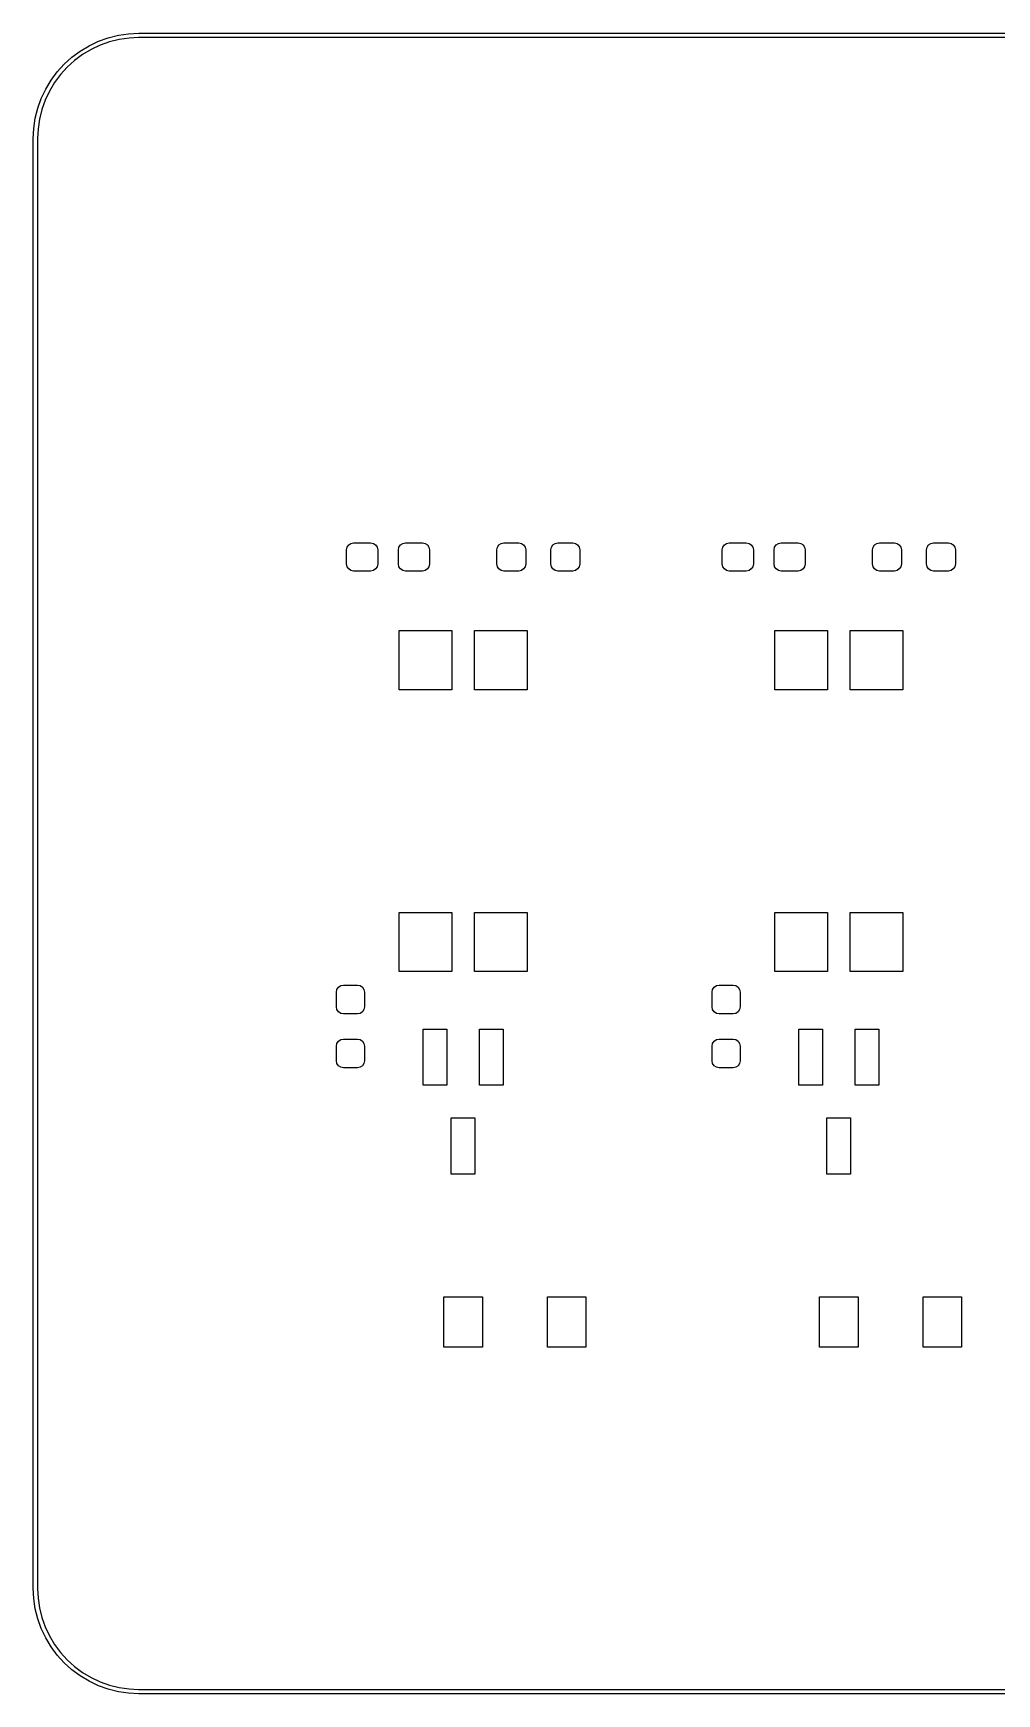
# Model space of a CAD drawing. Extents: x 46.4 to 111.6, y -102.6 to -46.4.
# Drawn here: x 46.4 to 79, y -102.6 to -46.4 of the extents above; entities that cross this region are included whole.
import ezdxf

# ---------------------------------------------------------------- set-up
doc = ezdxf.new("R2010")
doc.units = 0
doc.layers.add('BLACK', color=7, linetype='CONTINUOUS')

msp = doc.modelspace()

# ---------------------------------------------------------------- linework, layer by layer
at = {"layer": 'BLACK', "linetype": 'CONTINUOUS'}
for p, q in [((48.6319, -46.6971), (48.9622, -46.5789)), ((48.9622, -46.5789), (49.3026, -46.4937)), ((49.3026, -46.4937), (49.6496, -46.4422)), ((49.6639, -46.5874), (49.331, -46.6368)), ((49.6496, -46.4422), (50, -46.425)), ((49.9817, -46.5718), (49.6639, -46.5874)), ((50, -46.575), (49.9817, -46.5718)), ((50, -46.425), (108, -46.425)), ((108, -46.575), (50, -46.575)), ((47.732, -47.2365), (48.0138, -47.0275)), ((48.0949, -47.1488), (47.8246, -47.3492)), ((48.0138, -47.0275), (48.3148, -46.8471)), ((48.3835, -46.9758), (48.0949, -47.1488)), ((48.3148, -46.8471), (48.6319, -46.6971)), ((48.6877, -46.8319), (48.3835, -46.9758)), ((49.0046, -46.7185), (48.6877, -46.8319)), ((49.331, -46.6368), (49.0046, -46.7185)), ((47.2365, -47.732), (47.4721, -47.4721)), ((47.5752, -47.5752), (47.3492, -47.8246)), ((47.4721, -47.4721), (47.732, -47.2365)), ((47.8246, -47.3492), (47.5752, -47.5752)), ((46.8471, -48.3148), (47.0275, -48.0138)), ((47.1488, -48.0949), (46.9758, -48.3835)), ((47.0275, -48.0138), (47.2365, -47.732)), ((47.3492, -47.8246), (47.1488, -48.0949)), ((46.5789, -48.9622), (46.6971, -48.6319)), ((46.6971, -48.6319), (46.8471, -48.3148)), ((46.8319, -48.6877), (46.7185, -49.0046)), ((46.9758, -48.3835), (46.8319, -48.6877)), ((46.4422, -49.6496), (46.4937, -49.3026)), ((46.4937, -49.3026), (46.5789, -48.9622)), ((46.6368, -49.331), (46.5874, -49.6639)), ((46.7185, -49.0046), (46.6368, -49.331)), ((46.425, -50), (46.4422, -49.6496)), ((46.5874, -49.6639), (46.5714, -49.989)), ((46.425, -99), (46.425, -50)), ((46.5714, -49.989), (46.575, -50)), ((46.575, -50), (46.575, -99)), ((57.02, -63.8975), (57.0381, -63.8066)), ((57.02, -64.3725), (57.02, -63.8975)), ((57.0381, -63.8066), (57.0896, -63.7296)), ((57.0896, -63.7296), (57.1666, -63.6781)), ((57.1666, -63.6781), (57.2575, -63.66)), ((57.2575, -63.66), (57.8325, -63.66)), ((57.8325, -63.66), (57.9234, -63.6781)), ((57.9234, -63.6781), (58.0004, -63.7296)), ((58.0004, -63.7296), (58.0519, -63.8066)), ((58.0519, -63.8066), (58.07, -63.8975)), ((58.07, -63.8975), (58.07, -64.3725)), ((58.77, -63.8975), (58.7881, -63.8066)), ((58.77, -64.3725), (58.77, -63.8975)), ((58.7881, -63.8066), (58.8396, -63.7296)), ((58.8396, -63.7296), (58.9166, -63.6781)), ((58.9166, -63.6781), (59.0075, -63.66)), ((59.0075, -63.66), (59.5825, -63.66)), ((59.5825, -63.66), (59.6734, -63.6781)), ((59.6734, -63.6781), (59.7504, -63.7296)), ((59.7504, -63.7296), (59.8019, -63.8066)), ((59.8019, -63.8066), (59.82, -63.8975)), ((59.82, -63.8975), (59.82, -64.3725)), ((62.1, -63.8975), (62.1181, -63.8066)), ((62.1, -64.3725), (62.1, -63.8975)), ((62.1181, -63.8066), (62.1696, -63.7296)), ((62.1696, -63.7296), (62.2466, -63.6781)), ((62.2466, -63.6781), (62.3375, -63.66)), ((62.3375, -63.66), (62.8375, -63.66)), ((62.8375, -63.66), (62.9284, -63.6781)), ((62.9284, -63.6781), (63.0054, -63.7296)), ((63.0054, -63.7296), (63.0569, -63.8066)), ((63.0569, -63.8066), (63.075, -63.8975)), ((63.075, -63.8975), (63.075, -64.3725)), ((63.925, -63.8975), (63.9431, -63.8066)), ((63.925, -64.3725), (63.925, -63.8975)), ((63.9431, -63.8066), (63.9946, -63.7296)), ((63.9946, -63.7296), (64.0716, -63.6781)), ((64.0716, -63.6781), (64.1625, -63.66)), ((64.1625, -63.66), (64.6625, -63.66)), ((64.6625, -63.66), (64.7534, -63.6781)), ((64.7534, -63.6781), (64.8304, -63.7296)), ((64.8304, -63.7296), (64.8819, -63.8066)), ((64.8819, -63.8066), (64.9, -63.8975)), ((64.9, -63.8975), (64.9, -64.3725)), ((69.72, -63.8975), (69.7381, -63.8066)), ((69.72, -64.3725), (69.72, -63.8975)), ((69.7381, -63.8066), (69.7896, -63.7296)), ((69.7896, -63.7296), (69.8666, -63.6781)), ((69.8666, -63.6781), (69.9575, -63.66)), ((69.9575, -63.66), (70.5325, -63.66)), ((70.5325, -63.66), (70.6234, -63.6781)), ((70.6234, -63.6781), (70.7004, -63.7296)), ((70.7004, -63.7296), (70.7519, -63.8066)), ((70.7519, -63.8066), (70.77, -63.8975)), ((70.77, -63.8975), (70.77, -64.3725)), ((71.47, -63.8975), (71.4881, -63.8066)), ((71.47, -64.3725), (71.47, -63.8975)), ((71.4881, -63.8066), (71.5396, -63.7296)), ((71.5396, -63.7296), (71.6166, -63.6781)), ((71.6166, -63.6781), (71.7075, -63.66)), ((71.7075, -63.66), (72.2825, -63.66)), ((72.2825, -63.66), (72.3734, -63.6781)), ((72.3734, -63.6781), (72.4504, -63.7296)), ((72.4504, -63.7296), (72.5019, -63.8066)), ((72.5019, -63.8066), (72.52, -63.8975)), ((72.52, -63.8975), (72.52, -64.3725)), ((74.8, -63.8975), (74.8181, -63.8066)), ((74.8, -64.3725), (74.8, -63.8975)), ((74.8181, -63.8066), (74.8696, -63.7296)), ((74.8696, -63.7296), (74.9466, -63.6781)), ((74.9466, -63.6781), (75.0375, -63.66)), ((75.0375, -63.66), (75.5375, -63.66)), ((75.5375, -63.66), (75.6284, -63.6781)), ((75.6284, -63.6781), (75.7054, -63.7296)), ((75.7054, -63.7296), (75.7569, -63.8066)), ((75.7569, -63.8066), (75.775, -63.8975)), ((75.775, -63.8975), (75.775, -64.3725)), ((76.625, -63.8975), (76.6431, -63.8066)), ((76.625, -64.3725), (76.625, -63.8975)), ((76.6431, -63.8066), (76.6946, -63.7296)), ((76.6946, -63.7296), (76.7716, -63.6781)), ((76.7716, -63.6781), (76.8625, -63.66)), ((76.8625, -63.66), (77.3625, -63.66)), ((77.3625, -63.66), (77.4534, -63.6781)), ((77.4534, -63.6781), (77.5304, -63.7296)), ((77.5304, -63.7296), (77.5819, -63.8066)), ((77.5819, -63.8066), (77.6, -63.8975)), ((77.6, -63.8975), (77.6, -64.3725)), ((57.0381, -64.4634), (57.02, -64.3725)), ((57.0896, -64.5404), (57.0381, -64.4634)), ((57.1666, -64.5919), (57.0896, -64.5404)), ((58.0004, -64.5404), (57.9234, -64.5919)), ((58.0519, -64.4634), (58.0004, -64.5404)), ((58.07, -64.3725), (58.0519, -64.4634)), ((58.7881, -64.4634), (58.77, -64.3725)), ((58.8396, -64.5404), (58.7881, -64.4634)), ((58.9166, -64.5919), (58.8396, -64.5404)), ((59.7504, -64.5404), (59.6734, -64.5919)), ((59.8019, -64.4634), (59.7504, -64.5404)), ((59.82, -64.3725), (59.8019, -64.4634)), ((62.1181, -64.4634), (62.1, -64.3725)), ((62.1696, -64.5404), (62.1181, -64.4634)), ((62.2466, -64.5919), (62.1696, -64.5404)), ((63.0054, -64.5404), (62.9284, -64.5919)), ((63.0569, -64.4634), (63.0054, -64.5404)), ((63.075, -64.3725), (63.0569, -64.4634)), ((63.9431, -64.4634), (63.925, -64.3725)), ((63.9946, -64.5404), (63.9431, -64.4634)), ((64.0716, -64.5919), (63.9946, -64.5404)), ((64.8304, -64.5404), (64.7534, -64.5919)), ((64.8819, -64.4634), (64.8304, -64.5404)), ((64.9, -64.3725), (64.8819, -64.4634)), ((69.7381, -64.4634), (69.72, -64.3725)), ((69.7896, -64.5404), (69.7381, -64.4634)), ((69.8666, -64.5919), (69.7896, -64.5404)), ((70.7004, -64.5404), (70.6234, -64.5919)), ((70.7519, -64.4634), (70.7004, -64.5404)), ((70.77, -64.3725), (70.7519, -64.4634)), ((71.4881, -64.4634), (71.47, -64.3725)), ((71.5396, -64.5404), (71.4881, -64.4634)), ((71.6166, -64.5919), (71.5396, -64.5404)), ((72.4504, -64.5404), (72.3734, -64.5919)), ((72.5019, -64.4634), (72.4504, -64.5404)), ((72.52, -64.3725), (72.5019, -64.4634)), ((74.8181, -64.4634), (74.8, -64.3725)), ((74.8696, -64.5404), (74.8181, -64.4634)), ((74.9466, -64.5919), (74.8696, -64.5404)), ((75.7054, -64.5404), (75.6284, -64.5919)), ((75.7569, -64.4634), (75.7054, -64.5404)), ((75.775, -64.3725), (75.7569, -64.4634)), ((76.6431, -64.4634), (76.625, -64.3725)), ((76.6946, -64.5404), (76.6431, -64.4634)), ((76.7716, -64.5919), (76.6946, -64.5404)), ((77.5304, -64.5404), (77.4534, -64.5919)), ((77.5819, -64.4634), (77.5304, -64.5404)), ((77.6, -64.3725), (77.5819, -64.4634)), ((57.2575, -64.61), (57.1666, -64.5919)), ((57.8325, -64.61), (57.2575, -64.61)), ((57.9234, -64.5919), (57.8325, -64.61)), ((59.0075, -64.61), (58.9166, -64.5919)), ((59.5825, -64.61), (59.0075, -64.61)), ((59.6734, -64.5919), (59.5825, -64.61)), ((62.3375, -64.61), (62.2466, -64.5919)), ((62.8375, -64.61), (62.3375, -64.61)), ((62.9284, -64.5919), (62.8375, -64.61)), ((64.1625, -64.61), (64.0716, -64.5919)), ((64.6625, -64.61), (64.1625, -64.61)), ((64.7534, -64.5919), (64.6625, -64.61)), ((69.9575, -64.61), (69.8666, -64.5919)), ((70.5325, -64.61), (69.9575, -64.61)), ((70.6234, -64.5919), (70.5325, -64.61)), ((71.7075, -64.61), (71.6166, -64.5919)), ((72.2825, -64.61), (71.7075, -64.61)), ((72.3734, -64.5919), (72.2825, -64.61)), ((75.0375, -64.61), (74.9466, -64.5919)), ((75.5375, -64.61), (75.0375, -64.61)), ((75.6284, -64.5919), (75.5375, -64.61)), ((76.8625, -64.61), (76.7716, -64.5919)), ((77.3625, -64.61), (76.8625, -64.61)), ((77.4534, -64.5919), (77.3625, -64.61)), ((58.8, -68.625), (58.8, -66.625)), ((58.8, -66.625), (60.58, -66.625)), ((60.58, -66.625), (60.58, -68.625)), ((61.34, -68.625), (61.34, -66.625)), ((61.34, -66.625), (63.12, -66.625)), ((63.12, -66.625), (63.12, -68.625)), ((71.5, -68.625), (71.5, -66.625)), ((71.5, -66.625), (73.28, -66.625)), ((73.28, -66.625), (73.28, -68.625)), ((74.04, -68.625), (74.04, -66.625)), ((74.04, -66.625), (75.82, -66.625)), ((75.82, -66.625), (75.82, -68.625)), ((60.58, -68.625), (58.8, -68.625)), ((63.12, -68.625), (61.34, -68.625)), ((73.28, -68.625), (71.5, -68.625)), ((75.82, -68.625), (74.04, -68.625)), ((58.8, -78.155), (58.8, -76.155)), ((58.8, -76.155), (60.58, -76.155)), ((60.58, -76.155), (60.58, -78.155)), ((61.34, -78.155), (61.34, -76.155)), ((61.34, -76.155), (63.12, -76.155)), ((63.12, -76.155), (63.12, -78.155)), ((71.5, -78.155), (71.5, -76.155)), ((71.5, -76.155), (73.28, -76.155)), ((73.28, -76.155), (73.28, -78.155)), ((74.04, -78.155), (74.04, -76.155)), ((74.04, -76.155), (75.82, -76.155)), ((75.82, -76.155), (75.82, -78.155)), ((56.8216, -78.6281), (56.9125, -78.61)), ((56.9125, -78.61), (57.3875, -78.61)), ((57.3875, -78.61), (57.4784, -78.6281)), ((60.58, -78.155), (58.8, -78.155)), ((63.12, -78.155), (61.34, -78.155)), ((69.5216, -78.6281), (69.6125, -78.61)), ((69.6125, -78.61), (70.0875, -78.61)), ((70.0875, -78.61), (70.1784, -78.6281)), ((73.28, -78.155), (71.5, -78.155)), ((75.82, -78.155), (74.04, -78.155)), ((56.675, -78.8475), (56.6931, -78.7566)), ((56.675, -79.3475), (56.675, -78.8475)), ((56.6931, -78.7566), (56.7446, -78.6796)), ((56.7446, -78.6796), (56.8216, -78.6281)), ((57.4784, -78.6281), (57.5554, -78.6796)), ((57.5554, -78.6796), (57.6069, -78.7566)), ((57.6069, -78.7566), (57.625, -78.8475)), ((57.625, -78.8475), (57.625, -79.3475)), ((69.375, -78.8475), (69.3931, -78.7566)), ((69.375, -79.3475), (69.375, -78.8475)), ((69.3931, -78.7566), (69.4446, -78.6796)), ((69.4446, -78.6796), (69.5216, -78.6281)), ((70.1784, -78.6281), (70.2554, -78.6796)), ((70.2554, -78.6796), (70.3069, -78.7566)), ((70.3069, -78.7566), (70.325, -78.8475)), ((70.325, -78.8475), (70.325, -79.3475)), ((56.6931, -79.4384), (56.675, -79.3475)), ((56.7446, -79.5154), (56.6931, -79.4384)), ((56.8216, -79.5669), (56.7446, -79.5154)), ((56.9125, -79.585), (56.8216, -79.5669)), ((57.3875, -79.585), (56.9125, -79.585)), ((57.4784, -79.5669), (57.3875, -79.585)), ((57.5554, -79.5154), (57.4784, -79.5669)), ((57.6069, -79.4384), (57.5554, -79.5154)), ((57.625, -79.3475), (57.6069, -79.4384)), ((69.3931, -79.4384), (69.375, -79.3475)), ((69.4446, -79.5154), (69.3931, -79.4384)), ((69.5216, -79.5669), (69.4446, -79.5154)), ((69.6125, -79.585), (69.5216, -79.5669)), ((70.0875, -79.585), (69.6125, -79.585)), ((70.1784, -79.5669), (70.0875, -79.585)), ((70.2554, -79.5154), (70.1784, -79.5669)), ((70.3069, -79.4384), (70.2554, -79.5154)), ((70.325, -79.3475), (70.3069, -79.4384)), ((59.61, -82), (59.61, -80.1)), ((59.61, -80.1), (60.41, -80.1)), ((60.41, -80.1), (60.41, -82)), ((61.51, -82), (61.51, -80.1)), ((61.51, -80.1), (62.31, -80.1)), ((62.31, -80.1), (62.31, -82)), ((72.31, -82), (72.31, -80.1)), ((72.31, -80.1), (73.11, -80.1)), ((73.11, -80.1), (73.11, -82)), ((74.21, -82), (74.21, -80.1)), ((74.21, -80.1), (75.01, -80.1)), ((75.01, -80.1), (75.01, -82)), ((56.675, -80.6725), (56.6931, -80.5816)), ((56.675, -81.1725), (56.675, -80.6725)), ((56.6931, -80.5816), (56.7446, -80.5046)), ((56.7446, -80.5046), (56.8216, -80.4531)), ((56.8216, -80.4531), (56.9125, -80.435)), ((56.9125, -80.435), (57.3875, -80.435)), ((57.3875, -80.435), (57.4784, -80.4531)), ((57.4784, -80.4531), (57.5554, -80.5046)), ((57.5554, -80.5046), (57.6069, -80.5816)), ((57.6069, -80.5816), (57.625, -80.6725)), ((57.625, -80.6725), (57.625, -81.1725)), ((69.375, -80.6725), (69.3931, -80.5816)), ((69.375, -81.1725), (69.375, -80.6725)), ((69.3931, -80.5816), (69.4446, -80.5046)), ((69.4446, -80.5046), (69.5216, -80.4531)), ((69.5216, -80.4531), (69.6125, -80.435)), ((69.6125, -80.435), (70.0875, -80.435)), ((70.0875, -80.435), (70.1784, -80.4531)), ((70.1784, -80.4531), (70.2554, -80.5046)), ((70.2554, -80.5046), (70.3069, -80.5816)), ((70.3069, -80.5816), (70.325, -80.6725)), ((70.325, -80.6725), (70.325, -81.1725)), ((56.6931, -81.2634), (56.675, -81.1725)), ((56.7446, -81.3404), (56.6931, -81.2634)), ((56.8216, -81.3919), (56.7446, -81.3404)), ((56.9125, -81.41), (56.8216, -81.3919)), ((57.3875, -81.41), (56.9125, -81.41)), ((57.4784, -81.3919), (57.3875, -81.41)), ((57.5554, -81.3404), (57.4784, -81.3919)), ((57.6069, -81.2634), (57.5554, -81.3404)), ((57.625, -81.1725), (57.6069, -81.2634)), ((69.3931, -81.2634), (69.375, -81.1725)), ((69.4446, -81.3404), (69.3931, -81.2634)), ((69.5216, -81.3919), (69.4446, -81.3404)), ((69.6125, -81.41), (69.5216, -81.3919)), ((70.0875, -81.41), (69.6125, -81.41)), ((70.1784, -81.3919), (70.0875, -81.41)), ((70.2554, -81.3404), (70.1784, -81.3919)), ((70.3069, -81.2634), (70.2554, -81.3404)), ((70.325, -81.1725), (70.3069, -81.2634)), ((60.41, -82), (59.61, -82)), ((62.31, -82), (61.51, -82)), ((73.11, -82), (72.31, -82)), ((75.01, -82), (74.21, -82)), ((60.56, -85), (60.56, -83.1)), ((60.56, -83.1), (61.36, -83.1)), ((61.36, -83.1), (61.36, -85)), ((73.26, -85), (73.26, -83.1)), ((73.26, -83.1), (74.06, -83.1)), ((74.06, -83.1), (74.06, -85)), ((61.36, -85), (60.56, -85)), ((74.06, -85), (73.26, -85)), ((60.31, -90.85), (60.31, -89.15)), ((60.31, -89.15), (61.61, -89.15)), ((61.61, -89.15), (61.61, -90.85)), ((63.81, -90.85), (63.81, -89.15)), ((63.81, -89.15), (65.11, -89.15)), ((65.11, -89.15), (65.11, -90.85)), ((73.01, -90.85), (73.01, -89.15)), ((73.01, -89.15), (74.31, -89.15)), ((74.31, -89.15), (74.31, -90.85)), ((76.51, -90.85), (76.51, -89.15)), ((76.51, -89.15), (77.81, -89.15)), ((77.81, -89.15), (77.81, -90.85)), ((61.61, -90.85), (60.31, -90.85)), ((65.11, -90.85), (63.81, -90.85)), ((74.31, -90.85), (73.01, -90.85)), ((77.81, -90.85), (76.51, -90.85)), ((46.4422, -99.3504), (46.425, -99)), ((46.4937, -99.6974), (46.4422, -99.3504)), ((46.575, -99), (46.5718, -99.0183)), ((46.5718, -99.0183), (46.5874, -99.3361)), ((46.5874, -99.3361), (46.6368, -99.669)), ((46.5789, -100.038), (46.4937, -99.6974)), ((46.6368, -99.669), (46.7185, -99.9954)), ((46.6971, -100.368), (46.5789, -100.038)), ((46.8471, -100.685), (46.6971, -100.368)), ((46.7185, -99.9954), (46.8319, -100.312)), ((46.8319, -100.312), (46.9758, -100.616)), ((47.0275, -100.986), (46.8471, -100.685)), ((46.9758, -100.616), (47.1488, -100.905)), ((47.2365, -101.268), (47.0275, -100.986)), ((47.1488, -100.905), (47.3492, -101.175)), ((47.4721, -101.528), (47.2365, -101.268)), ((47.3492, -101.175), (47.5752, -101.425)), ((47.732, -101.764), (47.4721, -101.528)), ((47.5752, -101.425), (47.8246, -101.651)), ((48.0138, -101.973), (47.732, -101.764)), ((47.8246, -101.651), (48.0949, -101.851)), ((48.3148, -102.153), (48.0138, -101.973)), ((48.0949, -101.851), (48.3835, -102.024)), ((48.6319, -102.303), (48.3148, -102.153)), ((48.3835, -102.024), (48.6877, -102.168)), ((48.6877, -102.168), (49.0046, -102.281)), ((48.9622, -102.421), (48.6319, -102.303)), ((49.3026, -102.506), (48.9622, -102.421)), ((49.0046, -102.281), (49.331, -102.363)), ((49.6496, -102.558), (49.3026, -102.506)), ((49.331, -102.363), (49.6639, -102.413)), ((50, -102.575), (49.6496, -102.558)), ((49.6639, -102.413), (49.989, -102.429)), ((49.989, -102.429), (50, -102.425)), ((50, -102.425), (108, -102.425)), ((108, -102.575), (50, -102.575))]:
    msp.add_line(p, q, dxfattribs=at)

doc.saveas('drawing.dxf')
